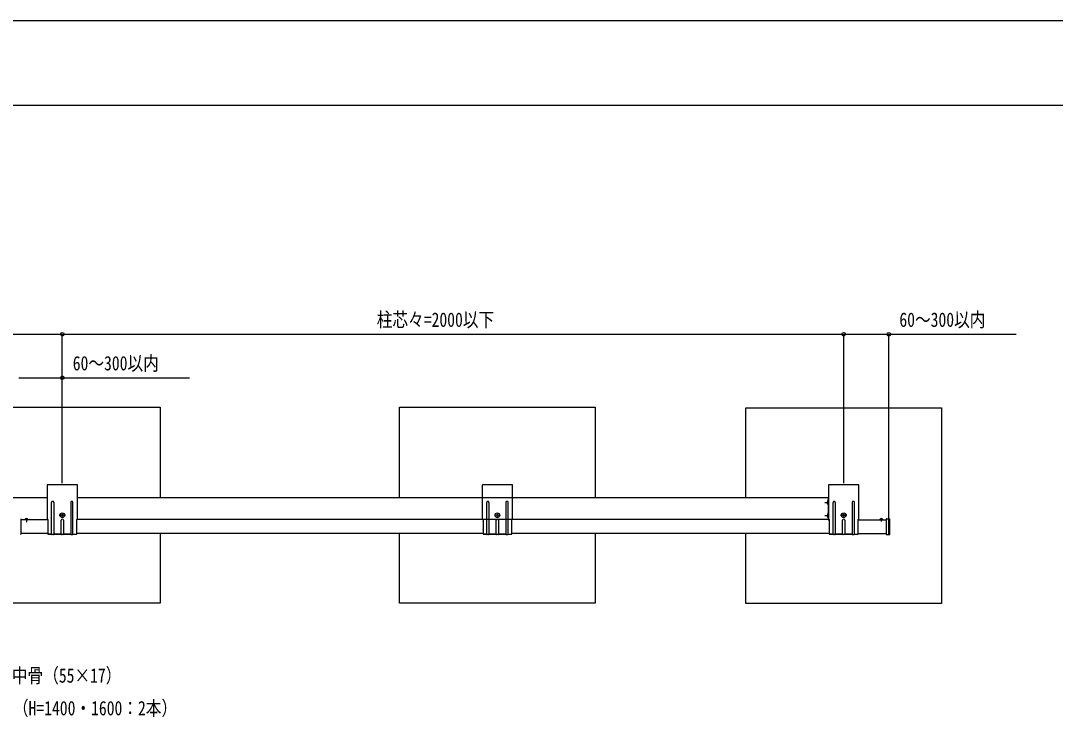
# Model space of a CAD drawing. Units: millimetres, scale not verified. Extents: x -4209 to 4205, y -2974 to 2970.
# Drawn here: x 53 to 2431, y 1363 to 2970 of the extents above; entities that cross this region are included whole.
import ezdxf
from ezdxf.enums import TextEntityAlignment as Align

# ---------------------------------------------------------------- set-up
doc = ezdxf.new("R2010")
doc.units = ezdxf.units.MM
doc.header["$LTSCALE"] = 16
for name, color, linetype in [('0-3_YKK_A1', 4, 'Continuous'), ('0-4_YKK_D', 6, 'Continuous'), ('0-5_YKK_ZWAK', 7, 'Continuous')]:
    doc.layers.add(name, color=color, linetype=linetype)
doc.styles.add('ＭＳ ゴシック', font='')
doc.styles.get('ＭＳ ゴシック').set_extended_font_data('MS Gothic')

msp = doc.modelspace()

# ---------------------------------------------------------------- linework, layer by layer
at = {"layer": '0-3_YKK_A1'}
for p, q in [((182.39, 1903.76), (115.39, 1903.76)), ((1182.39, 1903.76), (1115.39, 1903.76)), ((1978.39, 1903.76), (1911.39, 1903.76)), ((113.89, 1902.26), (113.89, 1825.76)), ((183.89, 1825.76), (183.89, 1902.26)), ((1113.89, 1902.26), (1113.89, 1825.76)), ((1183.89, 1825.76), (1183.89, 1902.26)), ((1909.89, 1902.26), (1909.89, 1825.76)), ((1979.89, 1825.76), (1979.89, 1902.26)), ((113.89, 1873.76), (-1817.51, 1873.76)), ((124.39, 1790.26), (124.39, 1863.26)), ((129.39, 1863.26), (129.39, 1790.26)), ((168.39, 1863.26), (168.39, 1790.26)), ((173.39, 1790.26), (173.39, 1863.26)), ((1908.89, 1873.76), (183.89, 1873.76)), ((1124.39, 1790.26), (1124.39, 1863.26)), ((1129.39, 1863.26), (1129.39, 1790.26)), ((1168.39, 1863.26), (1168.39, 1790.26)), ((1173.39, 1790.26), (1173.39, 1863.26)), ((1901.89, 1863.46), (1910.66, 1863.46)), ((1908.89, 1858.08), (1908.89, 1838.84)), ((1909.38, 1857.56), (1909.89, 1857.56)), ((1909.89, 1857.56), (1909.89, 1869.36)), ((1920.39, 1790.26), (1920.39, 1863.26)), ((1925.39, 1863.26), (1925.39, 1790.26)), ((1964.39, 1863.26), (1964.39, 1790.26)), ((1969.39, 1790.26), (1969.39, 1863.26)), ((141.59, 1833.76), (156.19, 1833.76)), ((150.33, 1834.24), (151.29, 1834.24)), ((1150.33, 1834.24), (1151.29, 1834.24)), ((1901.89, 1833.46), (1911.39, 1833.46)), ((1909.89, 1827.56), (1909.89, 1839.36)), ((1937.59, 1833.76), (1952.19, 1833.76)), ((1946.33, 1834.24), (1947.29, 1834.24)), ((53.39, 1823.76), (113.89, 1823.76)), ((62.79, 1823.76), (69.98, 1823.76)), ((64.34, 1825.73), (65.24, 1823.91)), ((66.39, 1823.31), (65.24, 1823.91)), ((66.39, 1827.26), (66.39, 1818.11)), ((66.39, 1823.31), (67.53, 1823.91)), ((68.44, 1825.73), (67.53, 1823.91)), ((115.89, 1823.76), (113.89, 1825.76)), ((115.89, 1823.76), (115.89, 1820.22)), ((115.89, 1819.31), (115.89, 1801.22)), ((146.39, 1790.26), (146.39, 1822.46)), ((151.39, 1822.46), (151.39, 1790.26)), ((183.89, 1825.76), (181.89, 1823.76)), ((181.89, 1820.22), (181.89, 1823.76)), ((181.89, 1801.22), (181.89, 1819.31)), ((1908.89, 1823.76), (183.89, 1823.76)), ((1115.89, 1823.76), (1113.89, 1825.76)), ((1115.89, 1823.76), (1115.89, 1820.22)), ((1115.89, 1819.31), (1115.89, 1801.22)), ((1146.39, 1790.26), (1146.39, 1822.46)), ((1151.39, 1822.46), (1151.39, 1790.26)), ((1183.89, 1825.76), (1181.89, 1823.76)), ((1181.89, 1820.22), (1181.89, 1823.76)), ((1181.89, 1801.22), (1181.89, 1819.31)), ((1909.38, 1827.56), (1909.89, 1827.56)), ((1911.89, 1823.76), (1909.89, 1825.76)), ((1911.89, 1823.76), (1911.89, 1820.22)), ((1911.89, 1819.31), (1911.89, 1801.22)), ((1942.39, 1790.26), (1942.39, 1822.46)), ((1947.39, 1822.46), (1947.39, 1790.26)), ((1979.89, 1825.76), (1977.89, 1823.76)), ((1977.89, 1820.22), (1977.89, 1823.76)), ((1977.89, 1801.22), (1977.89, 1819.31)), ((1979.89, 1823.61), (2042.89, 1823.61)), ((2034.98, 1823.61), (2027.79, 1823.61)), ((2027.79, 1823.61), (2034.98, 1823.61)), ((2029.34, 1825.57), (2030.24, 1823.76)), ((2029.34, 1825.57), (2030.24, 1823.76)), ((2031.39, 1823.15), (2030.24, 1823.76)), ((2031.39, 1823.15), (2030.24, 1823.76)), ((2031.39, 1827.11), (2031.39, 1819.07)), ((2031.39, 1827.11), (2031.39, 1820.53)), ((2031.39, 1823.15), (2032.53, 1823.76)), ((2031.39, 1823.15), (2032.53, 1823.76)), ((2033.44, 1825.57), (2032.53, 1823.76)), ((2033.44, 1825.57), (2032.53, 1823.76)), ((2042.89, 1825.38), (2042.89, 1824.7)), ((2042.89, 1824.7), (2042.89, 1790.2)), ((2043.21, 1825.68), (2049.95, 1825.27)), ((2048.89, 1789.05), (2048.89, 1827.57)), ((2050.89, 1790.63), (2050.89, 1824.27)), ((115.89, 1791.76), (53.39, 1791.76)), ((53.39, 1790.78), (53.39, 1789.98)), ((115.89, 1800.31), (115.89, 1790.26)), ((124.39, 1790.26), (115.89, 1790.26)), ((115.89, 1790.26), (124.39, 1790.26)), ((128.39, 1789.26), (125.39, 1789.26)), ((146.39, 1790.26), (129.39, 1790.26)), ((129.39, 1790.26), (146.39, 1790.26)), ((150.39, 1789.26), (147.39, 1789.26)), ((168.39, 1790.26), (151.39, 1790.26)), ((151.39, 1790.26), (168.39, 1790.26)), ((169.39, 1789.26), (172.39, 1789.26)), ((173.39, 1790.26), (181.89, 1790.26)), ((181.89, 1790.26), (181.89, 1800.31)), ((1115.89, 1791.76), (181.89, 1791.76)), ((1115.89, 1800.31), (1115.89, 1790.26)), ((1124.39, 1790.26), (1115.89, 1790.26)), ((1115.89, 1790.26), (1124.39, 1790.26)), ((1128.39, 1789.26), (1125.39, 1789.26)), ((1146.39, 1790.26), (1129.39, 1790.26)), ((1129.39, 1790.26), (1146.39, 1790.26)), ((1150.39, 1789.26), (1147.39, 1789.26)), ((1168.39, 1790.26), (1151.39, 1790.26)), ((1151.39, 1790.26), (1168.39, 1790.26)), ((1169.39, 1789.26), (1172.39, 1789.26)), ((1173.39, 1790.26), (1181.89, 1790.26)), ((1181.89, 1790.26), (1181.89, 1800.31)), ((1911.89, 1791.76), (1181.89, 1791.76)), ((1911.89, 1800.31), (1911.89, 1790.26)), ((1920.39, 1790.26), (1911.89, 1790.26)), ((1911.89, 1790.26), (1920.39, 1790.26)), ((1924.39, 1789.26), (1921.39, 1789.26)), ((1942.39, 1790.26), (1925.39, 1790.26)), ((1925.39, 1790.26), (1942.39, 1790.26)), ((1946.39, 1789.26), (1943.39, 1789.26)), ((1964.39, 1790.26), (1947.39, 1790.26)), ((1947.39, 1790.26), (1964.39, 1790.26)), ((1965.39, 1789.26), (1968.39, 1789.26)), ((1969.39, 1790.26), (1977.89, 1790.26)), ((1977.89, 1790.26), (1977.89, 1800.31)), ((1977.89, 1791.61), (2042.89, 1791.61)), ((2042.89, 1790.2), (2042.89, 1789.52)), ((2043.21, 1789.22), (2049.95, 1789.63))]:
    msp.add_line(p, q, dxfattribs=at)
for points in [[(-76.11, 1873.76), (-76.11, 2081.76), (373.89, 2081.76), (373.89, 1873.76)], [(923.89, 1873.76), (923.89, 2081.76), (1373.89, 2081.76), (1373.89, 1873.76)], [(1719.89, 1873.76), (1719.89, 2080.76), (2169.89, 2080.76), (2169.89, 1630.76), (1719.89, 1630.76), (1719.89, 1791.76)], [(1907.28, 1865.96), (1910.06, 1864.6), (1910.66, 1863.46)], [(1907.28, 1860.96), (1910.06, 1862.31), (1910.66, 1863.46)], [(1909.89, 1874.26), (1908.89, 1874.26), (1908.89, 1868.84)], [(1909.38, 1857.56), (1909.38, 1869.36), (1909.89, 1869.36)], [(147.45, 1833.28), (146.49, 1833.28), (146.49, 1834.24), (147.45, 1834.24)], [(148.41, 1835.2), (148.41, 1836.16), (149.37, 1836.16), (149.37, 1835.2)], [(149.37, 1832.32), (149.37, 1831.36), (148.41, 1831.36), (148.41, 1832.32)], [(151.29, 1834.24), (151.29, 1833.28), (150.33, 1833.28)], [(1147.45, 1833.28), (1146.49, 1833.28), (1146.49, 1834.24), (1147.45, 1834.24)], [(1148.41, 1835.2), (1148.41, 1836.16), (1149.37, 1836.16), (1149.37, 1835.2)], [(1149.37, 1832.32), (1149.37, 1831.36), (1148.41, 1831.36), (1148.41, 1832.32)], [(1151.29, 1834.24), (1151.29, 1833.28), (1150.33, 1833.28)], [(1907.28, 1835.96), (1910.06, 1834.6), (1910.66, 1833.46)], [(1907.28, 1830.96), (1910.06, 1832.31), (1910.66, 1833.46)], [(1909.38, 1827.56), (1909.38, 1839.36), (1909.89, 1839.36)], [(1943.45, 1833.28), (1942.49, 1833.28), (1942.49, 1834.24), (1943.45, 1834.24)], [(1944.41, 1835.2), (1944.41, 1836.16), (1945.37, 1836.16), (1945.37, 1835.2)], [(1945.37, 1832.32), (1945.37, 1831.36), (1944.41, 1831.36), (1944.41, 1832.32)], [(1947.29, 1834.24), (1947.29, 1833.28), (1946.33, 1833.28)], [(53.39, 1825.55), (53.39, 1824.75), (53.39, 1790.78)], [(1908.89, 1828.08), (1908.89, 1823.26), (1909.89, 1823.26)], [(373.89, 1791.76), (373.89, 1631.76), (-76.11, 1631.76), (-76.11, 1791.76)], [(1373.89, 1791.76), (1373.89, 1631.76), (923.89, 1631.76), (923.89, 1791.76)]]:
    msp.add_lwpolyline(points, dxfattribs=at)
for centre in [(148.89, 1833.76), (1148.89, 1833.76), (1944.89, 1833.76)]:
    msp.add_circle(centre, 5.3, dxfattribs=at)
for centre, radius, start, end in [((115.39, 1902.26), 1.5, 90, 180), ((182.39, 1902.26), 1.5, 0, 90), ((1115.39, 1902.26), 1.5, 90, 180), ((1182.39, 1902.26), 1.5, 0, 90), ((1911.39, 1902.26), 1.5, 90, 180), ((1978.39, 1902.26), 1.5, 0, 90), ((126.89, 1863.26), 2.5, 0, 180), ((170.89, 1863.26), 2.5, 0, 180), ((1126.89, 1863.26), 2.5, 0, 180), ((1170.89, 1863.26), 2.5, 0, 180), ((1915.12, 1863.46), 8.23, 134.2189, 225.7811), ((1922.89, 1863.26), 2.5, 0, 180), ((1966.89, 1863.26), 2.5, 0, 180), ((147.45, 1835.2), 0.96, 270, 0), ((147.45, 1832.32), 0.96, 0, 90), ((150.33, 1835.2), 0.96, 180, 270), ((150.33, 1832.32), 0.96, 90, 180), ((1147.45, 1835.2), 0.96, 270, 0), ((1147.45, 1832.32), 0.96, 0, 90), ((1150.33, 1835.2), 0.96, 180, 270), ((1150.33, 1832.32), 0.96, 90, 180), ((1915.12, 1833.46), 8.23, 134.2189, 225.7811), ((1943.45, 1835.2), 0.96, 270, 0), ((1943.45, 1832.32), 0.96, 0, 90), ((1946.33, 1835.2), 0.96, 180, 270), ((1946.33, 1832.32), 0.96, 90, 180), ((53.19, 1825.55), 0.2, 0, 86.5), ((62.79, 1823.92), 0.154, 152.71904, 270), ((66.39, 1822.06), 4.2, 27.28096, 152.71904), ((69.98, 1823.92), 0.154, 270, 27.28096), ((115.69, 1819.76), 0.5, 293.57818, 66.42182), ((148.89, 1822.46), 2.5, 0, 180), ((182.09, 1819.76), 0.5, 113.57818, 246.42182), ((1115.69, 1819.76), 0.5, 293.57818, 66.42182), ((1148.89, 1822.46), 2.5, 0, 180), ((1182.09, 1819.76), 0.5, 113.57818, 246.42182), ((1911.69, 1819.76), 0.5, 293.57818, 66.42182), ((1944.89, 1822.46), 2.5, 0, 180), ((1978.09, 1819.76), 0.5, 113.57818, 246.42182), ((2027.79, 1823.76), 0.154, 152.71904, 270), ((2027.79, 1823.76), 0.154, 152.71904, 270), ((2031.39, 1821.91), 4.2, 27.28096, 152.71904), ((2031.39, 1821.91), 4.2, 27.28096, 152.71904), ((2034.98, 1823.76), 0.154, 270, 27.28096), ((2034.98, 1823.76), 0.154, 270, 27.28096), ((2043.19, 1825.38), 0.3, 86.5, 180), ((2049.89, 1824.27), 1, 0, 86.5), ((53.19, 1789.98), 0.2, 273.5, 0), ((115.69, 1800.76), 0.5, 293.57818, 66.42182), ((125.39, 1790.26), 1, 180, 270), ((128.39, 1790.26), 1, 270, 0), ((147.39, 1790.26), 1, 180, 270), ((150.39, 1790.26), 1, 270, 0), ((169.39, 1790.26), 1, 180, 270), ((172.39, 1790.26), 1, 270, 0), ((182.09, 1800.76), 0.5, 113.57818, 246.42182), ((1115.69, 1800.76), 0.5, 293.57818, 66.42182), ((1125.39, 1790.26), 1, 180, 270), ((1128.39, 1790.26), 1, 270, 0), ((1147.39, 1790.26), 1, 180, 270), ((1150.39, 1790.26), 1, 270, 0), ((1169.39, 1790.26), 1, 180, 270), ((1172.39, 1790.26), 1, 270, 0), ((1182.09, 1800.76), 0.5, 113.57818, 246.42182), ((1911.69, 1800.76), 0.5, 293.57818, 66.42182), ((1921.39, 1790.26), 1, 180, 270), ((1924.39, 1790.26), 1, 270, 0), ((1943.39, 1790.26), 1, 180, 270), ((1946.39, 1790.26), 1, 270, 0), ((1965.39, 1790.26), 1, 180, 270), ((1968.39, 1790.26), 1, 270, 0), ((1978.09, 1800.76), 0.5, 113.57818, 246.42182), ((2043.19, 1789.52), 0.3, 180, 273.5), ((2049.89, 1790.63), 1, 273.5, 0)]:
    msp.add_arc(centre, radius, start, end, dxfattribs=at)
at = {"layer": '0-4_YKK_D'}
for p, q in [((-1853.51, 2249.76), (148.89, 2249.76)), ((148.89, 1907.42), (148.89, 2250.76)), ((148.89, 1907.42), (148.89, 2250.76)), ((148.89, 2249.76), (1944.89, 2249.76)), ((1944.89, 1907.42), (1944.89, 2250.76)), ((1944.89, 1907.42), (1944.89, 2250.76)), ((2048.89, 1828.57), (2048.89, 2250.76)), ((148.89, 1907.42), (148.89, 2150.76))]:
    msp.add_line(p, q, dxfattribs=at)
for points in [[(1944.89, 2249.76), (2048.89, 2249.76), (2341.49, 2249.76)], [(48.89, 2149.76), (148.89, 2149.76), (441.49, 2149.76)]]:
    msp.add_lwpolyline(points, dxfattribs=at)
for centre in [(148.89, 2249.76), (148.89, 2249.76), (1944.89, 2249.76), (2048.89, 2249.76), (148.89, 2149.76)]:
    msp.add_circle(centre, 4.25, dxfattribs=at)
at = {"layer": '0-5_YKK_ZWAK'}
msp.add_line((3895.02, 2775), (-3904.98, 2775), dxfattribs=at)
msp.add_lwpolyline([(-4205, -2970), (4205, -2970), (4205, 2970), (-4205, 2970)], close=True, dxfattribs=at)

# ---------------------------------------------------------------- texts
at = {"layer": '0-4_YKK_D', "style": 'ＭＳ ゴシック', "width": 0.8}
for s, p in [('柱芯々=2000以下', (871.69, 2256.76)), ('60～300以内', (2072.89, 2256.76)), ('60～300以内', (172.89, 2156.76)), ('中骨（55×17）', (32.91, 1439.26)), ('（H=1400・1600：2本）', (35.31, 1364.26))]:
    msp.add_text(s, height=32.99, dxfattribs=at).set_placement(p, align=Align.BOTTOM_LEFT)

doc.saveas('drawing.dxf')
